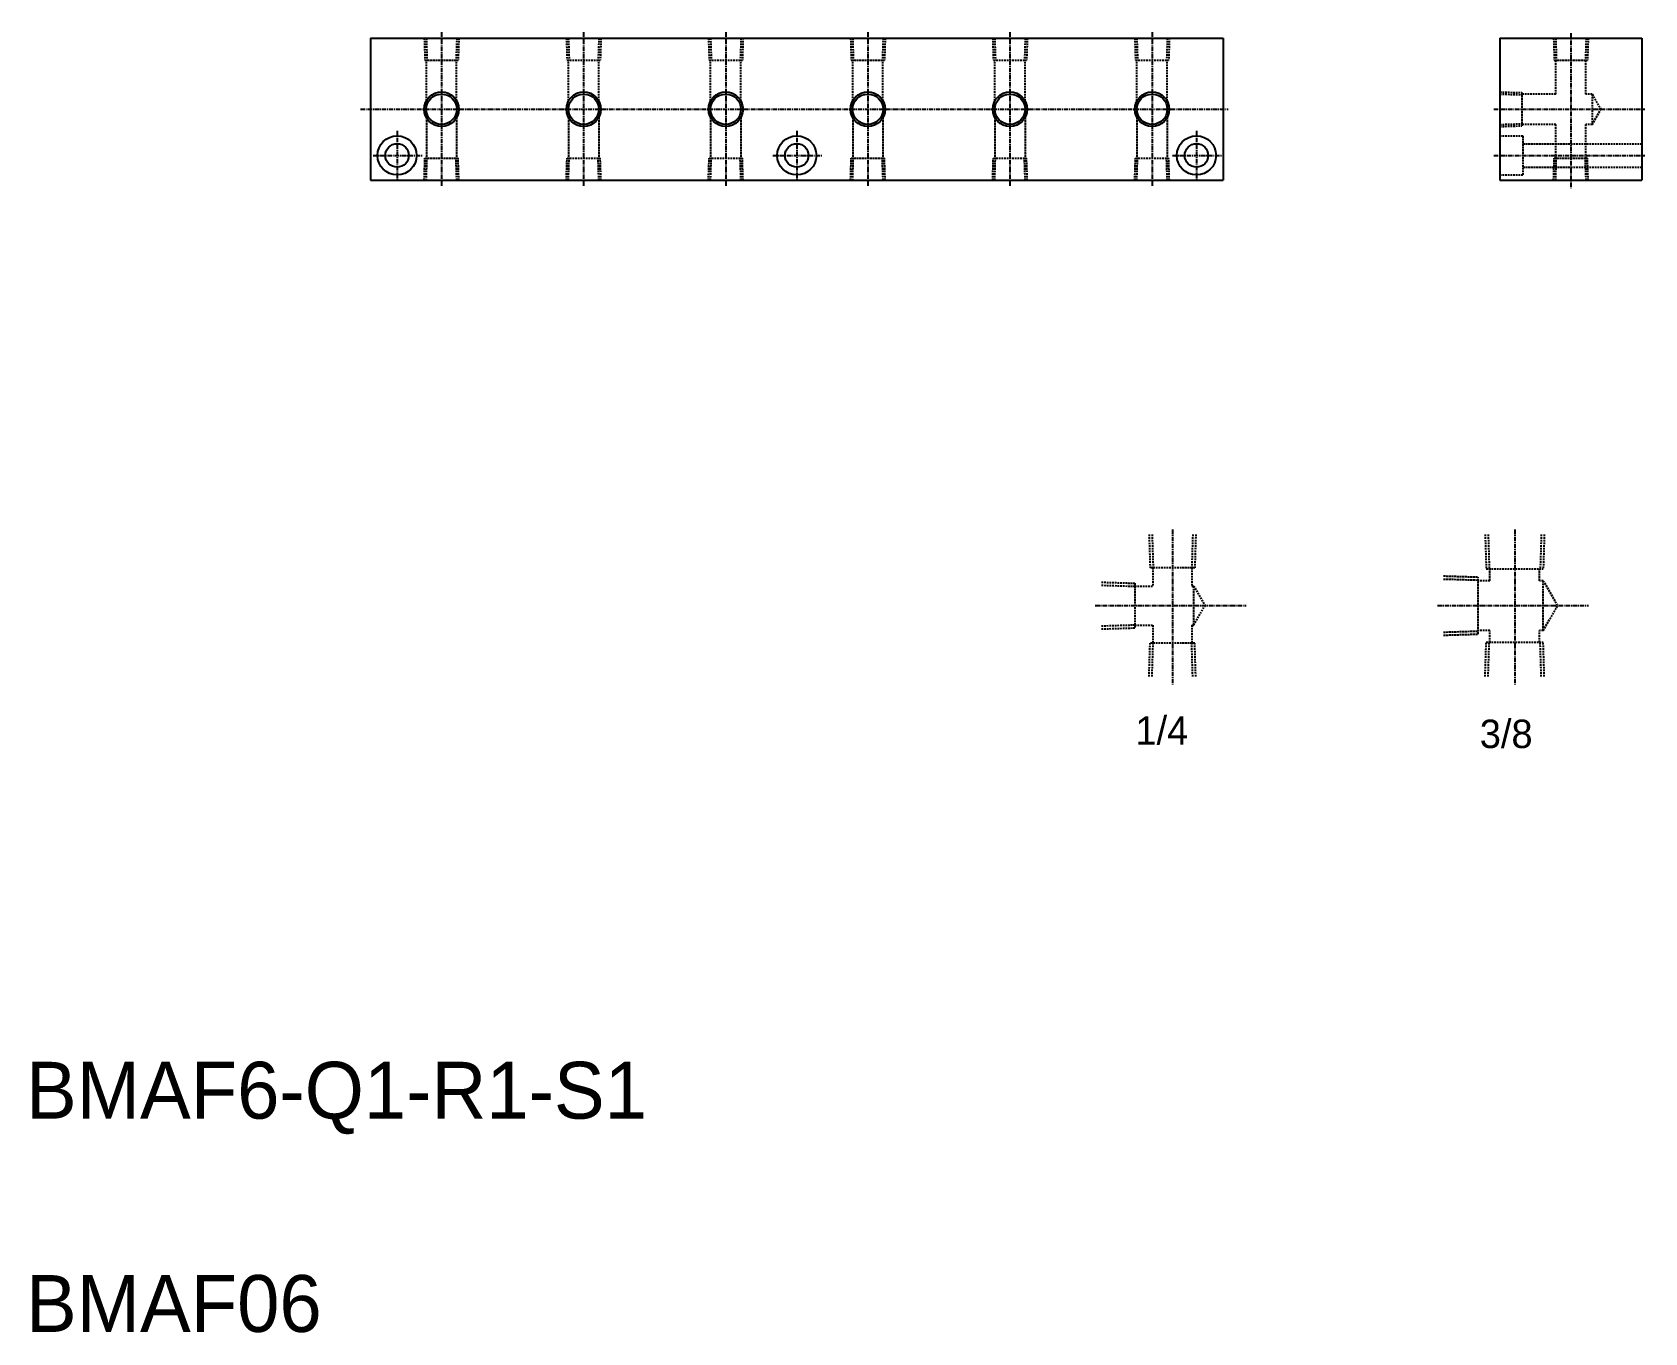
# Model space of a CAD drawing. Extents: x -22 to 431, y 952 to 1318.
import ezdxf

# ---------------------------------------------------------------- set-up
doc = ezdxf.new("R2010")
doc.units = 0
doc.linetypes.add('CENTER', pattern=[2, 1.25, -0.25, 0.25, -0.25])
doc.linetypes.add('DASHED', pattern=[0.75, 0.5, -0.25])
doc.layers.get('0').update_dxf_attribs({"linetype": 'CONTINUOUS'})
doc.layers.add('CENTER', color=1, linetype='CENTER')

msp = doc.modelspace()

# ---------------------------------------------------------------- linework, layer by layer
at = {"color": 7, "linetype": 'CONTINUOUS'}
for p, q in [((72.8, 1316.25), (312.8, 1316.25)), ((72.8, 1316.25), (72.8, 1276.25)), ((312.8, 1316.25), (312.8, 1276.25)), ((390.69, 1316.25), (430.69, 1316.25)), ((390.69, 1316.25), (390.69, 1276.25)), ((430.69, 1316.25), (430.69, 1276.25)), ((72.8, 1276.25), (312.8, 1276.25)), ((192.8, 1276.25), (192.8, 1276.25)), ((390.69, 1276.25), (430.69, 1276.25))]:
    msp.add_line(p, q, dxfattribs=at)
at = {"color": 3, "linetype": 'DASHED'}
for p, q in [((87.94, 1316.25), (88.13, 1310.05)), ((88.52, 1316.25), (88.71, 1310.05)), ((97.09, 1316.25), (96.89, 1310.05)), ((97.67, 1316.25), (97.47, 1310.05)), ((127.94, 1316.25), (128.13, 1310.05)), ((128.52, 1316.25), (128.71, 1310.05)), ((137.09, 1316.25), (136.89, 1310.05)), ((137.67, 1316.25), (137.47, 1310.05)), ((167.94, 1316.25), (168.13, 1310.05)), ((168.52, 1316.25), (168.71, 1310.05)), ((177.09, 1316.25), (176.89, 1310.05)), ((177.67, 1316.25), (177.47, 1310.05)), ((207.94, 1316.25), (208.13, 1310.05)), ((208.52, 1316.25), (208.71, 1310.05)), ((217.09, 1316.25), (216.89, 1310.05)), ((217.67, 1316.25), (217.47, 1310.05)), ((247.94, 1316.25), (248.13, 1310.05)), ((248.52, 1316.25), (248.71, 1310.05)), ((257.09, 1316.25), (256.89, 1310.05)), ((257.67, 1316.25), (257.47, 1310.05)), ((287.94, 1316.25), (288.13, 1310.05)), ((288.52, 1316.25), (288.71, 1310.05)), ((297.09, 1316.25), (296.89, 1310.05)), ((297.67, 1316.25), (297.47, 1310.05)), ((405.82, 1316.25), (406.02, 1310.05)), ((406.41, 1316.25), (406.6, 1310.05)), ((414.97, 1316.25), (414.78, 1310.05)), ((415.55, 1316.25), (415.36, 1310.05)), ((88.13, 1310.05), (97.47, 1310.05)), ((88.55, 1298.61), (88.55, 1310.05)), ((97.05, 1298.61), (97.05, 1310.05)), ((128.13, 1310.05), (137.47, 1310.05)), ((128.55, 1298.61), (128.55, 1310.05)), ((137.05, 1298.61), (137.05, 1310.05)), ((168.13, 1310.05), (177.47, 1310.05)), ((168.55, 1298.61), (168.55, 1310.05)), ((177.05, 1298.61), (177.05, 1310.05)), ((208.13, 1310.05), (217.47, 1310.05)), ((208.55, 1298.61), (208.55, 1310.05)), ((217.05, 1298.61), (217.05, 1310.05)), ((248.13, 1310.05), (257.47, 1310.05)), ((248.55, 1298.61), (248.55, 1310.05)), ((257.05, 1298.61), (257.05, 1310.05)), ((288.13, 1310.05), (297.47, 1310.05)), ((288.55, 1298.61), (288.55, 1310.05)), ((297.05, 1298.61), (297.05, 1310.05)), ((406.02, 1310.05), (415.36, 1310.05)), ((406.44, 1300.5), (406.44, 1310.05)), ((414.94, 1300.5), (414.94, 1310.05)), ((390.69, 1301.11), (396.89, 1300.92)), ((390.69, 1300.53), (396.89, 1300.33)), ((396.89, 1300.92), (396.89, 1291.58)), ((406.44, 1300.5), (396.89, 1300.5)), ((416.69, 1300.5), (414.94, 1300.5)), ((416.69, 1300.5), (419.14, 1296.25)), ((416.69, 1300.5), (416.69, 1292)), ((88.55, 1293.88), (88.55, 1282.45)), ((97.05, 1293.88), (97.05, 1282.45)), ((128.55, 1293.88), (128.55, 1282.45)), ((137.05, 1293.88), (137.05, 1282.45)), ((168.55, 1293.88), (168.55, 1282.45)), ((177.05, 1293.88), (177.05, 1282.45)), ((208.55, 1293.88), (208.55, 1282.45)), ((217.05, 1293.88), (217.05, 1282.45)), ((248.55, 1293.88), (248.55, 1282.45)), ((257.05, 1293.88), (257.05, 1282.45)), ((288.55, 1293.88), (288.55, 1282.45)), ((297.05, 1293.88), (297.05, 1282.45)), ((416.69, 1292), (419.14, 1296.25)), ((390.69, 1291.96), (396.89, 1292.16)), ((390.69, 1291.38), (396.89, 1291.58)), ((406.44, 1292), (396.89, 1292)), ((406.44, 1282.45), (406.44, 1292)), ((414.94, 1282.45), (414.94, 1292)), ((416.69, 1292), (414.94, 1292)), ((390.69, 1288.75), (397.19, 1288.75)), ((397.19, 1288.75), (397.19, 1277.75)), ((397.19, 1286.55), (430.69, 1286.55)), ((87.94, 1276.25), (88.13, 1282.45)), ((88.13, 1282.45), (97.47, 1282.45)), ((88.52, 1276.25), (88.71, 1282.45)), ((97.09, 1276.25), (96.89, 1282.45)), ((97.67, 1276.25), (97.47, 1282.45)), ((127.94, 1276.25), (128.13, 1282.45)), ((128.13, 1282.45), (137.47, 1282.45)), ((128.52, 1276.25), (128.71, 1282.45)), ((137.09, 1276.25), (136.89, 1282.45)), ((137.67, 1276.25), (137.47, 1282.45)), ((167.94, 1276.25), (168.13, 1282.45)), ((168.13, 1282.45), (177.47, 1282.45)), ((168.52, 1276.25), (168.71, 1282.45)), ((177.09, 1276.25), (176.89, 1282.45)), ((177.67, 1276.25), (177.47, 1282.45)), ((207.94, 1276.25), (208.13, 1282.45)), ((208.13, 1282.45), (217.47, 1282.45)), ((208.52, 1276.25), (208.71, 1282.45)), ((217.09, 1276.25), (216.89, 1282.45)), ((217.67, 1276.25), (217.47, 1282.45)), ((247.94, 1276.25), (248.13, 1282.45)), ((248.13, 1282.45), (257.47, 1282.45)), ((248.52, 1276.25), (248.71, 1282.45)), ((257.09, 1276.25), (256.89, 1282.45)), ((257.67, 1276.25), (257.47, 1282.45)), ((287.94, 1276.25), (288.13, 1282.45)), ((288.13, 1282.45), (297.47, 1282.45)), ((288.52, 1276.25), (288.71, 1282.45)), ((297.09, 1276.25), (296.89, 1282.45)), ((297.67, 1276.25), (297.47, 1282.45)), ((405.82, 1276.25), (406.02, 1282.45)), ((406.02, 1282.45), (415.36, 1282.45)), ((406.41, 1276.25), (406.6, 1282.45)), ((414.97, 1276.25), (414.78, 1282.45)), ((415.55, 1276.25), (415.36, 1282.45)), ((390.69, 1277.75), (397.19, 1277.75)), ((397.19, 1279.95), (430.69, 1279.95)), ((291.95, 1176.61), (292.25, 1167.21)), ((292.81, 1176.61), (293.1, 1167.21)), ((304.25, 1176.61), (303.96, 1167.21)), ((305.11, 1176.61), (304.82, 1167.21)), ((386.55, 1176.61), (386.86, 1166.91)), ((387.41, 1176.61), (387.71, 1166.91)), ((402.36, 1176.61), (402.06, 1166.91)), ((403.21, 1176.61), (402.91, 1166.91)), ((304.82, 1167.21), (292.25, 1167.21)), ((293.03, 1167.21), (293.03, 1162.11)), ((304.03, 1167.21), (304.03, 1162.11)), ((386.86, 1166.91), (402.91, 1166.91)), ((387.88, 1163.61), (387.88, 1166.91)), ((401.88, 1163.61), (401.88, 1166.91)), ((278.53, 1163.19), (287.93, 1162.89)), ((278.53, 1162.33), (287.93, 1162.04)), ((287.93, 1162.89), (287.93, 1150.32)), ((287.93, 1162.11), (293.03, 1162.11)), ((304.03, 1162.11), (304.53, 1162.11)), ((304.53, 1151.11), (304.53, 1162.11)), ((304.53, 1162.11), (307.71, 1156.61)), ((374.88, 1164.94), (384.58, 1164.64)), ((374.88, 1164.08), (384.58, 1163.78)), ((384.58, 1148.58), (384.58, 1164.64)), ((387.88, 1163.61), (384.58, 1163.61)), ((402.88, 1163.61), (401.88, 1163.61)), ((402.88, 1163.61), (406.92, 1156.61)), ((402.88, 1149.61), (402.88, 1163.61)), ((304.53, 1151.11), (307.71, 1156.61)), ((402.88, 1149.61), (406.92, 1156.61)), ((278.53, 1150.89), (287.93, 1151.18)), ((278.53, 1150.03), (287.93, 1150.32)), ((287.93, 1151.11), (293.03, 1151.11)), ((293.03, 1151.11), (293.03, 1146.01)), ((304.03, 1151.11), (304.03, 1146.01)), ((304.03, 1151.11), (304.53, 1151.11)), ((374.88, 1149.13), (384.58, 1149.44)), ((374.88, 1148.28), (384.58, 1148.58)), ((387.88, 1149.61), (384.58, 1149.61)), ((387.88, 1146.31), (387.88, 1149.61)), ((402.88, 1149.61), (401.88, 1149.61)), ((401.88, 1146.31), (401.88, 1149.61)), ((291.95, 1136.61), (292.25, 1146.01)), ((304.82, 1146.01), (292.25, 1146.01)), ((292.81, 1136.61), (293.1, 1146.01)), ((304.25, 1136.61), (303.96, 1146.01)), ((305.11, 1136.61), (304.82, 1146.01)), ((386.55, 1136.61), (386.86, 1146.31)), ((386.86, 1146.31), (402.91, 1146.31)), ((387.41, 1136.61), (387.71, 1146.31)), ((402.36, 1136.61), (402.06, 1146.31)), ((403.21, 1136.61), (402.91, 1146.31))]:
    msp.add_line(p, q, dxfattribs=at)
msp.add_line((132.8, 1276.25), (132.8, 1276.25))
at = {"color": 3, "linetype": 'CONTINUOUS'}
for centre in [(92.8, 1296.25), (132.8, 1296.25), (172.8, 1296.25), (212.8, 1296.25), (252.8, 1296.25), (292.8, 1296.25)]:
    msp.add_circle(centre, 4.86, dxfattribs=at)
at = {"color": 7, "linetype": 'CONTINUOUS'}
for centre, radius in [((92.8, 1296.25), 4.28), ((132.8, 1296.25), 4.28), ((172.8, 1296.25), 4.28), ((212.8, 1296.25), 4.28), ((252.8, 1296.25), 4.28), ((292.8, 1296.25), 4.28), ((80.3, 1283.25), 5.5), ((80.3, 1283.25), 3.3), ((192.8, 1283.25), 5.5), ((192.8, 1283.25), 3.3), ((305.3, 1283.25), 5.5), ((305.3, 1283.25), 3.3)]:
    msp.add_circle(centre, radius, dxfattribs=at)
at = {"layer": 'CENTER', "color": 1, "linetype": 'CENTER'}
for p, q in [((92.8, 1317.91), (92.8, 1274.57)), ((132.8, 1317.91), (132.8, 1274.57)), ((172.8, 1317.91), (172.8, 1274.57)), ((212.8, 1317.91), (212.8, 1274.57)), ((252.8, 1317.91), (252.8, 1274.57)), ((292.8, 1317.91), (292.8, 1274.57)), ((410.69, 1317.63), (410.69, 1274)), ((69.95, 1296.25), (314.23, 1296.25)), ((388.99, 1296.25), (431.48, 1296.25)), ((80.3, 1290.22), (80.3, 1276.6)), ((192.8, 1290.22), (192.8, 1276.6)), ((305.3, 1290.22), (305.3, 1276.6)), ((73.56, 1283.25), (87.34, 1283.25)), ((186.06, 1283.25), (199.84, 1283.25)), ((298.56, 1283.25), (312.34, 1283.25)), ((388.99, 1283.25), (431.48, 1283.25)), ((298.53, 1177.99), (298.53, 1134.36)), ((394.88, 1177.99), (394.88, 1134.36)), ((276.83, 1156.61), (319.32, 1156.61)), ((373.18, 1156.61), (415.68, 1156.61))]:
    msp.add_line(p, q, dxfattribs=at)

# ---------------------------------------------------------------- texts
at = {"color": 7, "linetype": 'CONTINUOUS'}
for s, height, p in [('1/4', 8, (288.12, 1117.46)), ('3/8', 8, (385.04, 1116.52)), ('BMAF6-Q1-R1-S1', 16, (-24.16, 1012.24)), ('BMAF06', 16, (-24.16, 952.24))]:
    msp.add_text(s, height=height, dxfattribs=at).set_placement(p)

doc.saveas('drawing.dxf')
